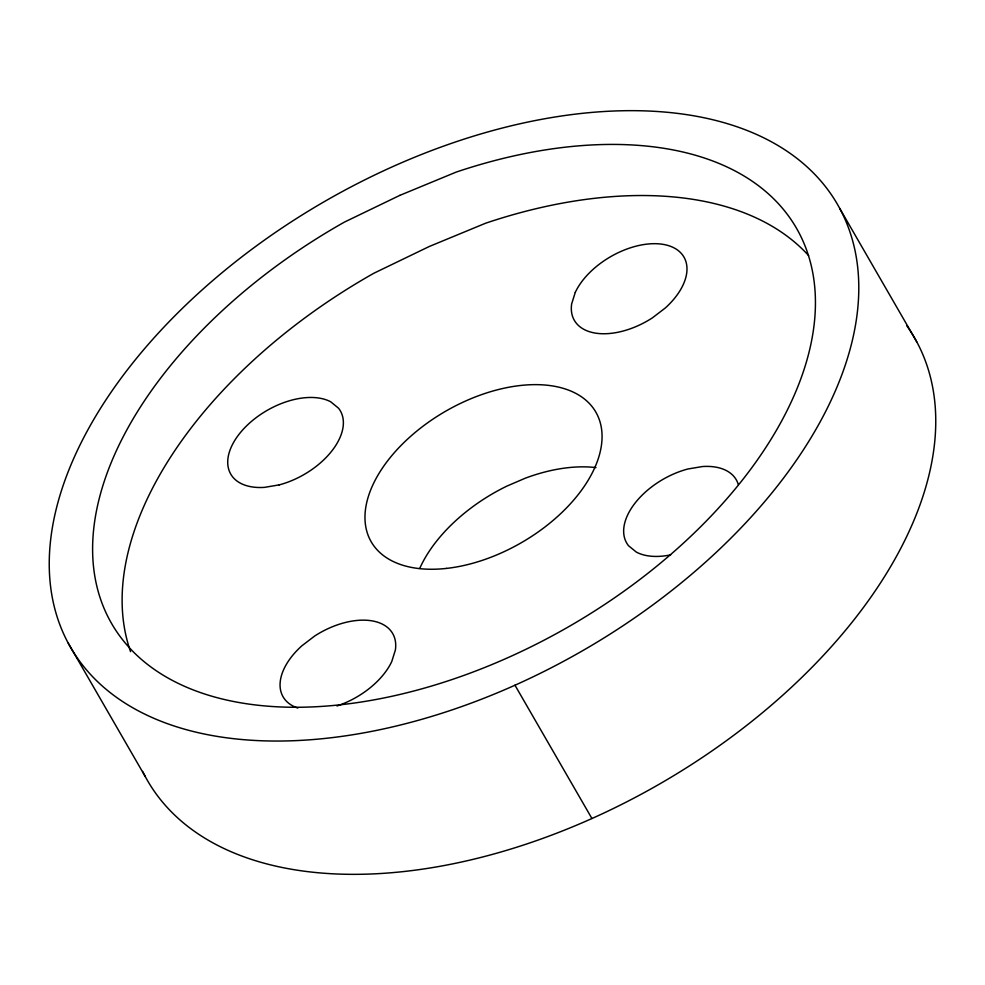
<?xml version="1.0" encoding="UTF-8"?>
<svg xmlns="http://www.w3.org/2000/svg" width="985" height="985" viewBox="0 0 985 985"><rect width="100%" height="100%" fill="white"/><g stroke="black" fill="none" stroke-linecap="round" stroke-linejoin="round"><path stroke-width="1.48" d="M839.712 208.389A442.819 259.03 -30 0 1 367.516 732.175A442.819 259.03 -30 0 1 154.817 336.993A442.819 259.03 -30 0 1 839.712 208.389L916.678 341.684M514.97 685.215L591.936 818.523M68.322 643.316L145.287 776.611M906.705 325.641A442.819 259.03 -30 0 1 663.484 781.745A442.819 259.03 -30 0 1 142.628 771.44M419.708 568.48A129.688 75.857 -30 0 1 506.856 486.122L525.3 478.193A129.688 75.857 -30 0 1 595.987 467.592M336.993 705.974A63.262 36.999 -30 0 0 391.759 661.551L395.367 650.063A63.262 36.999 -30 0 0 314.683 636.014L301.767 645.889A63.262 36.999 -30 0 0 297.839 708.043M670.625 554.875A63.262 36.999 -30 0 1 636.335 552.092L628.516 545.715A63.262 36.999 -30 0 1 687.875 468.995L702.527 466.533A63.262 36.999 -30 0 1 738.282 484.472M130.562 651.651A395.379 231.278 -30 0 1 373.869 273.239L429.349 246.459L485.654 223.201A395.379 231.278 -30 0 1 808.587 255.558M575.289 292.336L571.669 303.836A63.262 36.999 -30 0 0 652.353 317.884L665.269 308.01A63.262 36.999 -30 0 0 663.41 244.415A63.262 36.999 -30 0 0 575.289 292.336M399.848 195.362L344.368 222.13A395.379 231.278 -30 0 0 184.01 686.077A395.379 231.278 -30 0 0 783.309 417.874A395.379 231.278 -30 0 0 456.154 172.104L399.848 195.362M279.174 484.891L264.522 487.366A63.262 36.999 -30 0 1 238.973 434.373A63.262 36.999 -30 0 1 330.714 401.806L338.52 408.184A63.262 36.999 -30 0 1 279.174 484.891M446.39 568.419A129.688 75.857 -30 0 0 599.582 420.484A129.688 75.857 -30 0 0 404.589 441.933A129.688 75.857 -30 0 0 446.39 568.419"/></g></svg>
